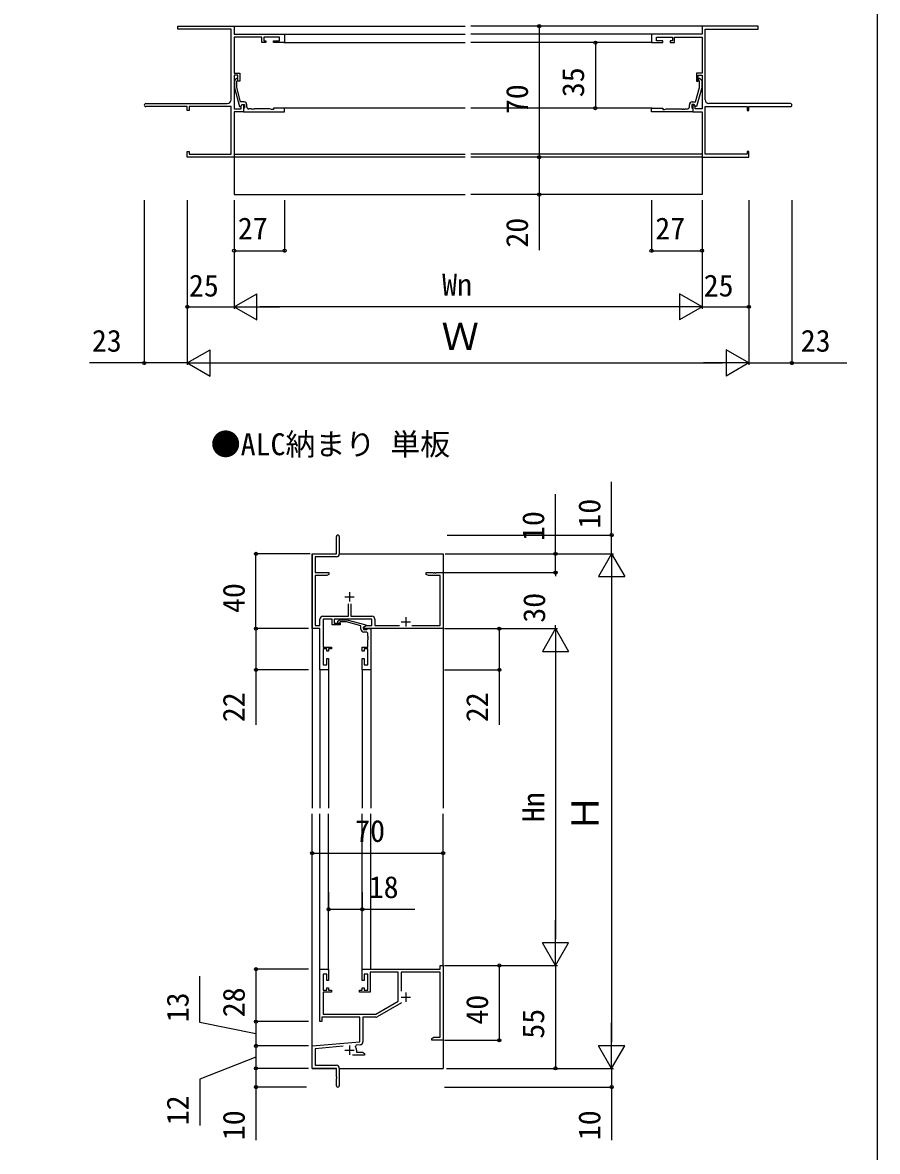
# Model space of a CAD drawing. Units: millimetres, scale not verified. Extents: x -700 to 700, y -1044 to 1038.
# Drawn here: x 243 to 700, y -130 to 473 of the extents above; entities that cross this region are included whole.
import ezdxf
from ezdxf.enums import TextEntityAlignment as Align

# ---------------------------------------------------------------- set-up
doc = ezdxf.new("R2010")
doc.units = ezdxf.units.MM
doc.header["$LTSCALE"] = 6
for name, color, linetype in [('0-1_USER1', 3, 'Continuous'), ('0-2_YKK_11', 7, 'Continuous'), ('0-3_YKK_12', 2, 'Continuous'), ('0-4_YKK_D', 6, 'Continuous'), ('0-5_YKK_ZWAK', 7, 'Continuous')]:
    doc.layers.add(name, color=color, linetype=linetype)
doc.styles.add('ＭＳ ゴシック', font='')
doc.styles.get('ＭＳ ゴシック').set_extended_font_data('MS Gothic')

msp = doc.modelspace()

# ---------------------------------------------------------------- linework, layer by layer
at = {"layer": '0-2_YKK_11'}
for p, q in [((309.134, 430.13), (352.689, 430.13)), ((363.119, 428.33), (363.119, 429.5)), ((599.519, 428.33), (599.519, 429.5)), ((653.504, 430.13), (609.949, 430.13)), ((412.5, 198.75), (412.5, 189.37)), ((418, 169), (418, 164)), ((415.5, 166.5), (420.5, 166.5)), ((445.5, 153.2), (450.5, 153.2)), ((448, 155.7), (448, 150.7)), ((426.77, 147.7), (425.6, 147.7)), ((426.77, 147.7), (425.6, 147.7)), ((445.5, -47.5), (450.5, -47.5)), ((448, -45), (448, -50)), ((445.742, -50.448), (432.808, -57.916)), ((415.5, -75.8), (420.5, -75.8)), ((418, -73.3), (418, -78.3)), ((412.5, -85.47), (412.5, -94.75))]:
    msp.add_line(p, q, dxfattribs=at)
for points in [[(354.689, 432.13), (354.689, 469.87), (337.277, 469.87), (337.094, 469.99), (336.544, 469.99), (336.361, 469.87), (336.277, 469.87), (336.094, 469.99), (335.544, 469.99), (335.361, 469.87), (326.319, 469.87), (326.319, 471.5), (356.319, 471.5), (356.319, 467.3), (383.319, 467.3), (383.319, 462.7), (377.319, 462.7), (377.319, 463.7), (380.619, 463.7), (380.619, 465.67), (372.119, 465.67), (372.119, 463.7), (373.319, 463.7), (373.319, 462.7), (371.119, 462.7), (371.119, 465.67), (356.319, 465.67), (356.319, 446.4), (359.319, 446.4), (359.319, 442.2), (358.319, 442.2), (358.319, 445.4), (356.319, 445.4), (356.319, 427.33), (360.019, 427.33), (360.019, 428.834), (360.519, 429.7), (361.319, 429.7), (361.319, 425.7), (356.319, 425.7)], [(607.949, 432.13), (607.949, 469.87), (625.361, 469.87), (625.544, 469.99), (626.094, 469.99), (626.277, 469.87), (626.361, 469.87), (626.544, 469.99), (627.094, 469.99), (627.277, 469.87), (636.319, 469.87), (636.319, 471.5), (606.319, 471.5), (606.319, 467.3), (579.319, 467.3), (579.319, 462.7), (585.319, 462.7), (585.319, 463.7), (582.019, 463.7), (582.019, 465.67), (590.519, 465.67), (590.519, 463.7), (589.319, 463.7), (589.319, 462.7), (591.519, 462.7), (591.519, 465.67), (606.319, 465.67), (606.319, 446.4), (603.319, 446.4), (603.319, 442.2), (604.319, 442.2), (604.319, 445.4), (606.319, 445.4), (606.319, 427.33), (602.619, 427.33), (602.619, 428.834), (602.119, 429.7), (601.319, 429.7), (601.319, 425.7), (606.319, 425.7)], [(357.295, 443.324), (356.519, 442.549), (356.519, 438.603), (359.226, 428.5), (359.826, 428.5), (360.519, 429.7), (361.819, 429.7), (361.819, 427.9), (361.619, 427.7), (361.319, 427.4), (361.319, 425.7)], [(361.619, 431), (359.799, 431), (357.719, 438.761), (357.719, 442.051), (358.143, 442.476)], [(605.343, 443.324), (606.119, 442.549), (606.119, 438.603), (603.412, 428.5), (602.812, 428.5), (602.119, 429.7), (600.819, 429.7), (600.819, 427.9), (601.019, 427.7), (601.319, 427.4), (601.319, 425.7)], [(601.019, 431), (602.839, 431), (604.919, 438.761), (604.919, 442.051), (604.495, 442.476)], [(356.319, 425.7), (356.319, 401.5), (331.319, 401.5), (331.319, 404.5), (332.219, 404.5), (332.219, 403.13), (354.689, 403.13), (354.689, 428.5), (332.219, 428.5), (332.219, 426.5), (331.319, 426.5), (331.319, 428.5), (309.134, 428.5)], [(606.319, 425.7), (606.319, 401.5), (631.319, 401.5), (631.319, 404.5), (630.419, 404.5), (630.419, 403.13), (607.949, 403.13), (607.949, 428.5), (630.419, 428.5), (630.419, 426.5), (631.319, 426.5), (631.319, 428.5), (653.504, 428.5)], [(361.319, 425.7), (383.319, 425.7), (383.319, 427.7), (377.319, 427.7), (377.319, 427), (376.319, 427), (375.412, 427.33), (367.277, 427.33), (367.094, 427.21), (366.544, 427.21), (366.361, 427.33), (366.277, 427.33), (366.094, 427.21), (365.544, 427.21), (365.361, 427.33), (364.119, 427.33)], [(601.319, 425.7), (579.319, 425.7), (579.319, 427.7), (585.319, 427.7), (585.319, 427), (586.319, 427), (587.226, 427.33), (595.361, 427.33), (595.544, 427.21), (596.094, 427.21), (596.277, 427.33), (596.361, 427.33), (596.544, 427.21), (597.094, 427.21), (597.277, 427.33), (598.519, 427.33)], [(406.8, 133.5), (406.8, 127.5), (402.2, 127.5), (402.2, 149.5), (398, 149.5), (398, 189.5), (411, 189.5), (411, 198.75)], [(411, 187.87), (399.63, 187.87), (399.63, 179.5), (407, 179.5), (407, 178.5), (405.909, 177.87), (399.63, 177.87), (399.63, 151.13), (402.2, 151.13), (402.2, 154.53)], [(451.35, 151.13), (466.37, 151.13), (466.37, 177.87), (460.091, 177.87), (459, 178.5), (459, 179.5), (462.542, 179.5), (462.725, 179.38), (463.275, 179.38), (463.458, 179.5), (463.542, 179.5), (463.725, 179.38), (464.275, 179.38), (464.458, 179.5), (468, 179.5), (468, 149.5), (425.4, 149.5), (425.4, 150.3), (426.838, 151.13), (429.9, 151.13), (429.9, 154.5), (409.7, 154.5), (409.7, 152.5), (412.9, 152.5), (412.9, 151.5), (408.7, 151.5), (408.7, 154.5), (403.83, 154.5), (403.83, 139.7), (408.3, 139.7), (408.3, 138.7), (406.8, 138.7), (406.8, 137.5), (405.8, 137.5), (405.8, 138.7), (403.83, 138.7), (403.83, 130.2), (405.8, 130.2), (405.8, 133.5), (406.8, 133.5)], [(403.8, 156.13), (417.35, 156.13), (417.35, 162.8)], [(418.65, 162.8), (418.65, 156.13), (429.93, 156.13)], [(411.776, 153.524), (412.551, 154.3), (416.497, 154.3), (426.6, 151.593), (426.6, 150.993), (425.4, 150.3), (425.4, 149), (427.2, 149), (427.4, 149.2), (427.7, 149.5), (429.4, 149.5), (429.4, 127.5), (424.8, 127.5), (424.8, 133.5), (425.8, 133.5), (425.8, 130.2), (427.77, 130.2), (427.77, 138.7), (425.8, 138.7), (425.8, 137.5), (424.8, 137.5), (424.8, 139.7), (427.77, 139.7), (427.77, 143.542), (427.89, 143.725), (427.89, 144.275), (427.77, 144.458), (427.77, 144.542), (427.89, 144.725), (427.89, 145.275), (427.77, 145.458), (427.77, 146.7)], [(411.776, 153.524), (412.551, 154.3), (416.497, 154.3), (426.6, 151.593), (426.6, 150.993), (425.4, 150.3), (425.4, 149), (427.2, 149), (427.4, 149.2), (427.7, 149.5), (429.4, 149.5)], [(424.1, 149.2), (424.1, 151.02), (416.339, 153.1), (413.049, 153.1), (412.624, 152.676)], [(424.1, 149.2), (424.1, 151.02), (416.339, 153.1), (413.049, 153.1), (412.624, 152.676)], [(431.53, 154.53), (431.53, 151.13), (444.65, 151.13)], [(429.4, 149.5), (429.4, 127.5), (424.8, 127.5), (424.8, 133.5), (425.8, 133.5), (425.8, 130.2), (427.77, 130.2), (427.77, 138.7), (425.8, 138.7), (425.8, 137.5), (424.8, 137.5), (424.8, 139.7), (427.77, 139.7), (427.77, 143.542), (427.89, 143.725), (427.89, 144.275), (427.77, 144.458), (427.77, 144.542), (427.89, 144.725), (427.89, 145.275), (427.77, 145.458), (427.77, 146.7)], [(411, -94.75), (411, -90.958), (411.12, -90.775), (411.12, -90.225), (411, -90.042), (411, -85.5), (398, -85.5), (398, -73.5), (423.5, -71.269), (423.5, -58.13), (403.2, -58.13), (403.2, -60.5), (402.2, -60.5), (402.2, -32.5), (406.8, -32.5), (406.8, -38.5), (405.8, -38.5), (405.8, -35.2), (403.83, -35.2), (403.83, -43.7), (405.8, -43.7), (405.8, -42.5), (406.8, -42.5), (406.8, -43.7), (408.3, -43.7), (408.3, -44.7), (403.83, -44.7), (403.83, -56.5), (432, -56.5), (444, -49.572), (444, -34.13), (429, -34.13), (429, -44.7), (423.3, -44.7), (423.3, -43.7), (424.8, -43.7), (424.8, -42.5), (425.8, -42.5), (425.8, -43.7), (427.8, -43.7)], [(427.8, -43.7), (427.8, -35.2), (425.8, -35.2), (425.8, -38.5), (424.8, -38.5), (424.8, -32.5), (466.37, -32.5), (466.37, -30.5), (468, -30.5), (468, -70.5), (465.958, -70.5), (465.775, -70.38), (465.225, -70.38), (465.042, -70.5), (464.958, -70.5), (464.775, -70.38), (464.225, -70.38), (464.042, -70.5), (462, -70.5), (462, -69.5), (463.091, -68.87), (466.37, -68.87), (466.37, -34.13), (445.63, -34.13), (445.63, -44.307)], [(432.008, -58.13), (425.13, -58.13), (425.13, -71.297)], [(414.63, -73.681), (399.63, -74.994), (399.63, -83.87), (410.9, -83.87)], [(421.7, -75.8), (421.7, -76.87), (424.909, -76.87), (426, -77.5), (426, -78.5), (419.65, -78.5)], [(423.669, -72.89), (421.52, -73.079), (421.139, -73.841)]]:
    msp.add_lwpolyline(points, dxfattribs=at)
for centre, radius, start, end in [((357.719, 442.9), 0.6, 314.99999, 135.00001), ((604.919, 442.9), 0.6, 44.99999, 225.00001), ((309.134, 429.315), 0.815, 89.99999, 270.00001), ((352.689, 432.13), 2, 270.00001, 359.99999), ((361.619, 429.5), 1.5, 0.00001, 89.99999), ((601.019, 429.5), 1.5, 90.00001, 179.99999), ((609.949, 432.13), 2, 180.00001, 269.99999), ((653.504, 429.315), 0.815, 269.99999, 90.00001), ((364.119, 428.33), 1, 180.00001, 269.99999), ((598.519, 428.33), 1, 270.00001, 359.99999), ((411.75, 198.75), 0.75, 359.99999, 180.00001), ((411, 189.37), 1.5, 270.00001, 359.99999), ((403.8, 154.53), 1.6, 90.00001, 179.99999), ((412.2, 153.1), 0.6, 134.99999, 315.00001), ((412.2, 153.1), 0.6, 134.99999, 315.00001), ((429.93, 154.53), 1.6, 0.00001, 89.99999), ((425.6, 149.2), 1.5, 180.00001, 269.99999), ((425.6, 149.2), 1.5, 180.00001, 269.99999), ((426.77, 146.7), 1, 0.00001, 89.99999), ((426.77, 146.7), 1, 0.00001, 89.99999), ((432.008, -56.53), 1.6, 269.99997, 299.99998), ((423.53, -71.297), 1.6, 275, 0.00001), ((418, -75.8), 3.7, 0, 31.96331), ((410.9, -85.47), 1.6, 0.00001, 89.99999), ((411.75, -94.75), 0.75, 179.99999, 0.00001)]:
    msp.add_arc(centre, radius, start, end, dxfattribs=at)
at = {"layer": '0-3_YKK_12'}
for p, q in [((356.019, 471.5), (479.819, 471.5)), ((606.619, 471.5), (482.819, 471.5)), ((383.019, 467.3), (479.819, 467.3)), ((579.619, 467.3), (482.819, 467.3)), ((382.819, 462.7), (479.819, 462.7)), ((579.819, 462.7), (482.819, 462.7)), ((479.819, 427.7), (383.019, 427.7)), ((579.619, 427.7), (482.819, 427.7)), ((479.819, 401.502), (356.073, 401.505)), ((356.319, 403.13), (479.819, 403.13)), ((356.319, 401.5), (356.319, 381.5)), ((606.319, 403.13), (482.819, 403.13)), ((606.619, 401.5), (482.819, 401.502)), ((606.373, 401.603), (606.388, 381.5)), ((356.319, 381.5), (479.819, 381.5)), ((606.388, 381.5), (482.819, 381.5)), ((398, 189.5), (410.7, 189.5)), ((398, 189.5), (398, 53.5)), ((468, 164.201), (468, 53.5)), ((402.2, 127.8), (402.2, 53.5)), ((406.8, 128), (406.8, 53.5)), ((424.8, 127.8), (424.8, 53.5)), ((429.4, 127.8), (429.4, 53.5)), ((398, -85.5), (398, 50.5)), ((402.2, -32.8), (402.2, 50.5)), ((406.8, -33), (406.8, 50.5)), ((424.8, -32.8), (424.8, 50.5)), ((429.4, -32.5), (429.4, 50.5)), ((468, -30.5), (468, 50.5)), ((468, -31.9), (468, -85.5)), ((398, -85.5), (410.7, -85.5)), ((412.5, -85.5), (468, -85.5))]:
    msp.add_line(p, q, dxfattribs=at)
msp.add_lwpolyline([(412.5, 189.5), (468, 189.5), (468, 165.799)], dxfattribs=at)
at = {"layer": '0-4_YKK_D'}
for p, q in [((576.319, 471.5), (518.319, 471.5)), ((519.319, 471.5), (519.319, 401.5)), ((576.319, 462.7), (548.319, 462.7)), ((549.319, 462.7), (549.319, 427.7)), ((576.319, 427.7), (548.319, 427.7)), ((576.319, 401.5), (518.319, 401.5)), ((576.319, 401.5), (518.319, 401.5)), ((576.319, 381.5), (518.319, 381.5)), ((308.319, 378.5), (308.319, 290.5)), ((331.319, 378.5), (331.319, 320.5)), ((331.319, 378.5), (331.319, 290.5)), ((331.319, 378.5), (331.319, 290.5)), ((356.319, 378.5), (356.319, 320.5)), ((356.319, 378.5), (356.319, 320.5)), ((356.319, 378.5), (356.319, 350.5)), ((383.319, 378.5), (383.319, 350.5)), ((579.319, 378.5), (579.319, 350.5)), ((606.319, 378.5), (606.319, 320.5)), ((606.319, 378.5), (606.319, 320.5)), ((606.319, 378.5), (606.319, 350.5)), ((631.319, 378.5), (631.319, 320.5)), ((631.319, 378.5), (631.319, 290.5)), ((631.319, 378.5), (631.319, 290.5)), ((654.319, 378.5), (654.319, 290.5)), ((356.319, 351.5), (383.319, 351.5)), ((579.319, 351.5), (606.319, 351.5)), ((356.319, 321.5), (368.443, 328.5)), ((368.443, 314.5), (368.443, 328.5)), ((606.319, 321.5), (594.195, 328.5)), ((594.195, 328.5), (594.195, 314.5)), ((331.319, 321.5), (356.319, 321.5)), ((356.319, 321.5), (368.443, 314.5)), ((356.319, 321.5), (380.568, 321.5)), ((592.319, 321.5), (370.319, 321.5)), ((606.319, 321.5), (582.07, 321.5)), ((606.319, 321.5), (594.195, 314.5)), ((606.319, 321.5), (631.319, 321.5)), ((331.319, 291.5), (343.443, 298.5)), ((343.443, 284.5), (343.443, 298.5)), ((631.319, 291.5), (619.195, 298.5)), ((619.195, 298.5), (619.195, 284.5)), ((331.319, 291.5), (343.443, 284.5)), ((331.319, 291.5), (355.568, 291.5)), ((345.319, 291.5), (617.319, 291.5)), ((631.319, 291.5), (607.07, 291.5)), ((631.319, 291.5), (619.195, 284.5)), ((470.083, 199.5), (559, 199.5)), ((397, 189.5), (367, 189.5)), ((368, 149.5), (368, 189.5)), ((469, 189.5), (529, 189.5)), ((469.709, 189.5), (559, 189.5)), ((470.083, 189.5), (559, 189.5)), ((558, 189.5), (551, 177.376)), ((558, 189.5), (565, 177.376)), ((558, 189.5), (558, 165.251)), ((468.575, 179.494), (529, 179.494)), ((468.709, 179.5), (529, 179.5)), ((528, 179.5), (528, 177.636)), ((551, 177.376), (565, 177.376)), ((558, 175.5), (558, -71.5)), ((528, 149.5), (528, 151.364)), ((396, 149.5), (367, 149.5)), ((396, 149.5), (367, 149.5)), ((468.709, 149.5), (529, 149.5)), ((468.709, 149.5), (529, 149.5)), ((468.709, 149.5), (499, 149.5)), ((528, 149.5), (521, 137.376)), ((528, 149.5), (535, 137.376)), ((528, 149.5), (528, 125.251)), ((521, 137.376), (535, 137.376)), ((528, 135.5), (528, -16.5)), ((396, 127.5), (367, 127.5)), ((468.709, 127.5), (499, 127.5)), ((398, 4.434), (398, 30.5)), ((468, 4.434), (468, 30.5)), ((398, 29.5), (468, 29.5)), ((406.8, 8.618), (406.8, -1.5)), ((424.8, 8.618), (424.8, -1.5)), ((528, -30.5), (528, -6.251)), ((528, -30.5), (521, -18.376)), ((535, -18.376), (521, -18.376)), ((528, -30.5), (535, -18.376)), ((396, -32.5), (367, -32.5)), ((368, -32.5), (368, -60.5)), ((468.709, -30.5), (529, -30.5)), ((468.709, -30.5), (529, -30.5)), ((468.709, -30.5), (499, -30.5)), ((498, -30.5), (498, -70.5)), ((528, -30.5), (528, -85.5)), ((396, -60.5), (367, -60.5)), ((396, -60.5), (367, -60.5)), ((368, -60.5), (368, -73.5)), ((558, -85.5), (558, -61.251)), ((468.709, -70.5), (499, -70.5)), ((396, -73.5), (367, -73.5)), ((396, -73.5), (367, -73.5)), ((368, -73.5), (368, -85.5)), ((558, -85.5), (551, -73.376)), ((565, -73.376), (551, -73.376)), ((558, -85.5), (565, -73.376)), ((396, -85.5), (367, -85.5)), ((396, -85.5), (367, -85.5)), ((469.709, -85.5), (559, -85.5)), ((469.709, -85.5), (559, -85.5)), ((470.709, -85.5), (529, -85.5)), ((395, -95.5), (367, -95.5)), ((468.709, -95.5), (559, -95.5))]:
    msp.add_line(p, q, dxfattribs=at)
for points in [[(519.319, 401.5), (519.319, 381.5), (519.319, 351.827)], [(331.319, 291.5), (308.319, 291.5), (279.01, 291.5)], [(631.319, 291.5), (654.319, 291.5), (683.628, 291.5)], [(558, 189.5), (558, 199.5), (558, 227.9)], [(528, 179.494), (528, 189.5), (528, 221.3)], [(368, 149.5), (368, 127.5), (368, 98.191)], [(498, 149.5), (498, 127.5), (498, 98.191)], [(406.8, -0.5), (424.8, -0.5), (452.927, -0.5)], [(368, -67), (338, -60.931), (338, -36.294)], [(368, -79.5), (338, -91.328), (338, -115.964)], [(368, -85.5), (368, -95.5), (368, -123.9)], [(558, -85.5), (558, -95.5), (558, -123.9)]]:
    msp.add_lwpolyline(points, dxfattribs=at)
for centre in [(519.319, 471.5), (549.319, 462.7), (549.319, 427.7), (519.319, 401.5), (519.319, 401.5), (519.319, 381.5), (356.319, 351.5), (383.319, 351.5), (579.319, 351.5), (606.319, 351.5), (331.319, 321.5), (631.319, 321.5), (308.319, 291.5), (654.319, 291.5), (558, 199.5), (368, 189.5), (528, 189.5), (528, 179.5), (528, 179.494), (368, 149.5), (368, 149.5), (498, 149.5), (368, 127.5), (498, 127.5), (398, 29.5), (468, 29.5), (406.8, -0.5), (424.8, -0.5), (498, -30.5), (368, -32.5), (368, -60.5), (368, -60.5), (498, -70.5), (368, -73.5), (368, -73.5), (368, -85.5), (368, -85.5), (528, -85.5), (368, -95.5), (558, -95.5)]:
    msp.add_circle(centre, 0.85, dxfattribs=at)
at = {"layer": '0-5_YKK_ZWAK'}
msp.add_lwpolyline([(-700, -1043.5), (700, -1043.5), (700, 996.5)], dxfattribs=at)

# ---------------------------------------------------------------- texts
at = {"layer": '0-1_USER1', "style": 'ＭＳ ゴシック'}
msp.add_text('●ALC納まり 単板', height=11.73, dxfattribs=at).set_placement((343.818, 238.682), align=Align.BOTTOM_LEFT)
at = {"layer": '0-4_YKK_D', "style": 'ＭＳ ゴシック'}
for s, height, p in [('35', 11.73, (546.819, 433.564)), ('70', 11.73, (516.819, 424.5)), ('20', 11.73, (516.819, 353.145)), ('10', 11.73, (555.5, 202.945)), ('10', 11.73, (525.5, 196.345)), ('40', 11.73, (365.5, 157.864)), ('30', 11.73, (526, 152.682)), ('22', 11.73, (365.5, 99.509)), ('22', 11.73, (495.5, 99.509)), ('Hn', 11.73, (525.5, 46.091)), ('Ｈ', 14.66, (555.5, 40.864)), ('13', 11.73, (335.5, -60.885)), ('28', 11.73, (365.5, -58.182)), ('40', 11.73, (495.5, -62.136)), ('55', 11.73, (525.5, -69.636)), ('12', 11.73, (335.5, -115.919)), ('10', 11.73, (365.5, -123.855)), ('10', 11.73, (555.5, -123.855))]:
    msp.add_text(s, height=height, rotation=90, dxfattribs=at).set_placement(p, align=Align.BOTTOM_LEFT)
for s, height, p in [('27', 11.73, (358.319, 354)), ('27', 11.73, (581.319, 354)), ('25', 11.73, (332.183, 323.5)), ('Wn', 11.73, (467.455, 324)), ('25', 11.73, (607.183, 323.5)), ('23', 11.73, (280.328, 294)), ('Ｗ', 14.66, (467.114, 294)), ('23', 11.73, (659.037, 294)), ('70', 11.73, (421, 32)), ('18', 11.73, (428.245, 2))]:
    msp.add_text(s, height=height, dxfattribs=at).set_placement(p, align=Align.BOTTOM_LEFT)

doc.saveas('drawing.dxf')
